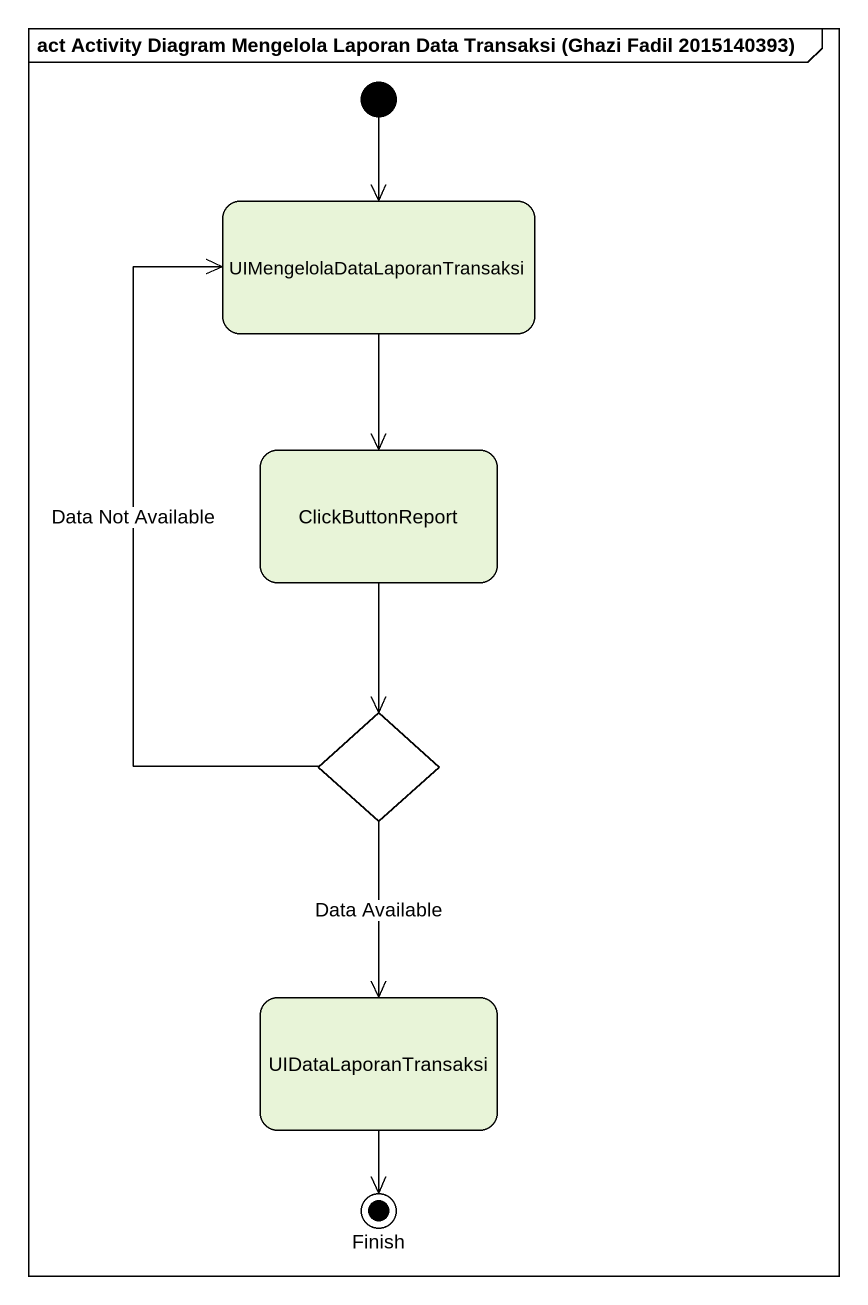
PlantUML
@startuml
mainframe act Activity Diagram Mengelola Laporan Data Transaksi (Ghazi Fadil 2015140393)
hide empty description
state "UIMengelolaDataLaporanTransaksi" as UIMengelolaDataLaporanTransa
state ClickButtonReport
state choice1 <<choice>>
state UIDataLaporanTransaksi
state Finish <<end>>
[*] --> UIMengelolaDataLaporanTransa
UIMengelolaDataLaporanTransa --> ClickButtonReport
ClickButtonReport --> choice1
choice1 -up-> UIMengelolaDataLaporanTransa : Data Not Available
choice1 --> UIDataLaporanTransaksi : Data Available
UIDataLaporanTransaksi --> Finish
@enduml
